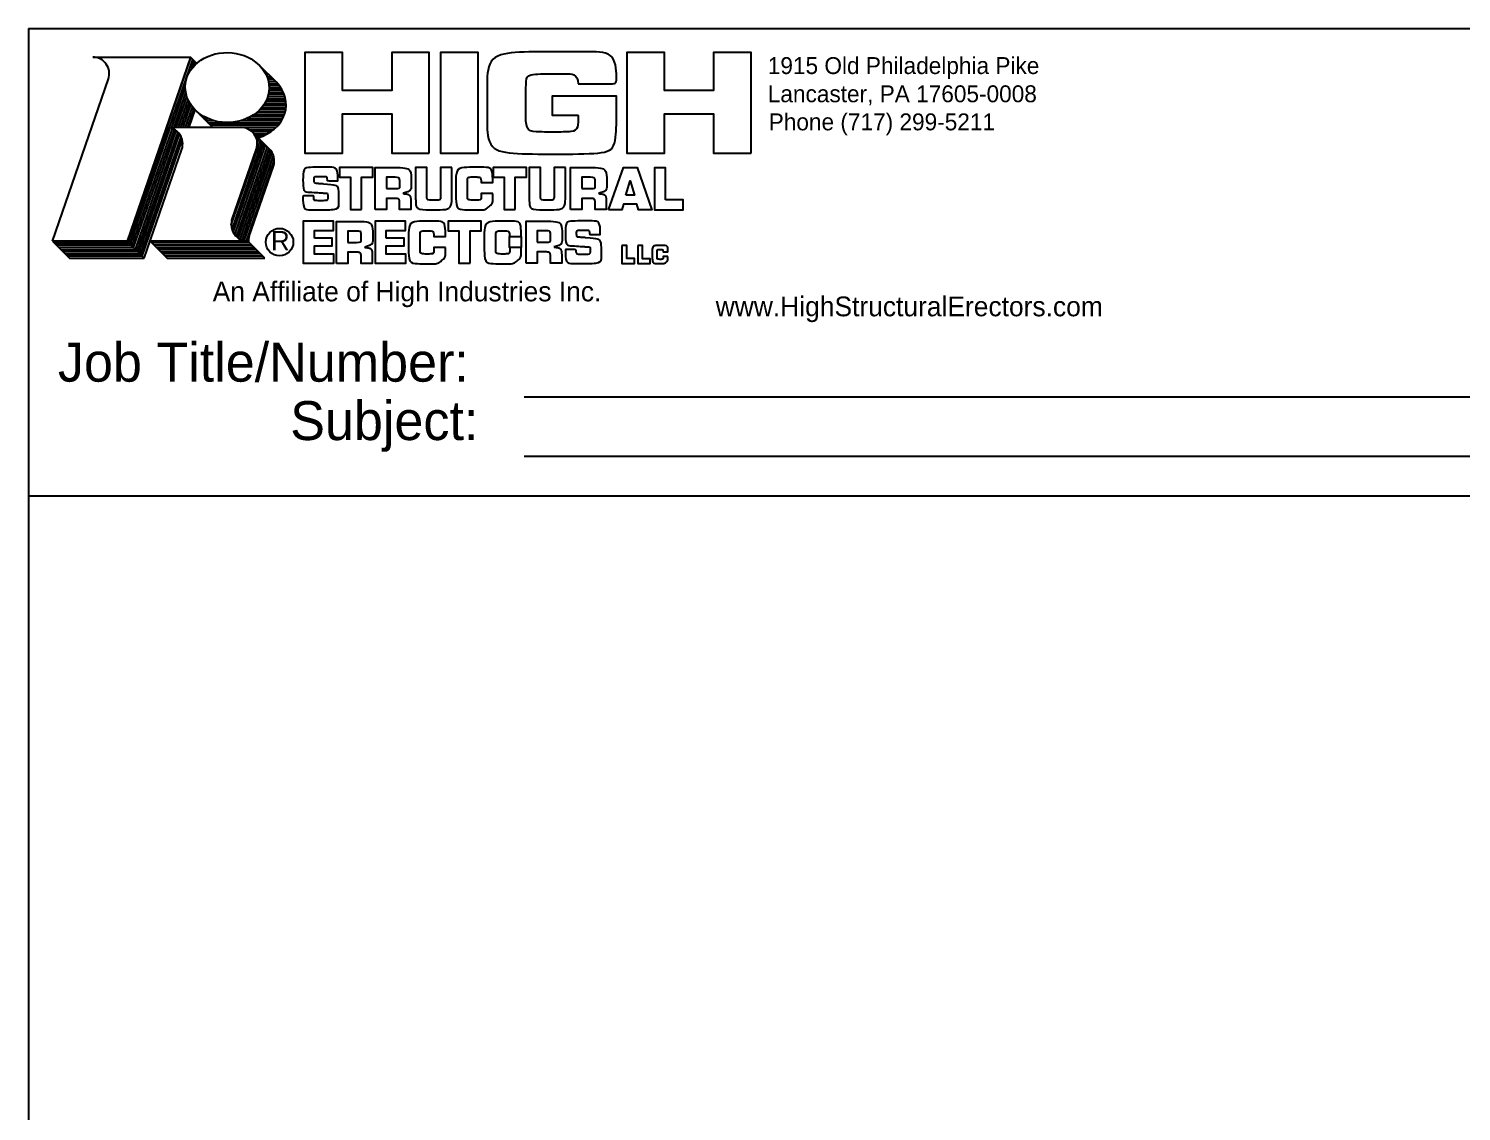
# Model space of a CAD drawing. Extents: x -0.424 to 0.18, y -0.613 to 0.318.
# Drawn here: x -0.4244 to -0.2328, y 0.0853 to 0.2301 of the extents above; entities that cross this region are included whole.
import ezdxf

# ---------------------------------------------------------------- set-up
doc = ezdxf.new("R2010")
doc.units = 0
for name, color, linetype in [('LAYER_1', 7, 'Continuous'), ('Level 1', 7, 'Continuous'), ('Level 60', 7, 'Continuous'), ('Sheet Border', 7, 'Continuous'), ('Sheet Border Text', 7, 'Continuous')]:
    doc.layers.add(name, color=color, linetype=linetype)

msp = doc.modelspace()

# ---------------------------------------------------------------- linework, layer by layer
at = {"layer": 'LAYER_1'}
for points in [[(-0.378049910990235, 0.20592847699735536), (-0.378049910990235, 0.21154355039778366), (-0.37515990289945206, 0.21154355039778366)], [(-0.3519067726316677, 0.20592847699735536), (-0.3519067726316677, 0.21154355039778366), (-0.34901617963740555, 0.21154355039778366)], [(-0.37539210958069896, 0.21024097034958017), (-0.3765525580834541, 0.21024097034958017), (-0.3765525580834541, 0.20872139111058916)], [(-0.34924897122213183, 0.21024097034958017), (-0.350409419724887, 0.21024097034958017), (-0.350409419724887, 0.20872139111058916)], [(-0.37539210958069896, 0.20741822615890648), (-0.3765525580834541, 0.20741822615890648), (-0.3765525580834541, 0.20592847699735536), (-0.378049910990235, 0.20592847699735536)], [(-0.3765525580834541, 0.20872139111058916), (-0.37539210958069896, 0.20872139111058916)], [(-0.3732809004724858, 0.2070590954226708), (-0.3732809004724858, 0.20592847699735536), (-0.3747782533792668, 0.20592847699735536), (-0.3747782533792668, 0.20671458727341532)], [(-0.37429161368456304, 0.208114261299168), (-0.37429161368456304, 0.20805460114428834)], [(-0.34924897122213183, 0.20741822615890648), (-0.350409419724887, 0.20741822615890648), (-0.350409419724887, 0.20592847699735536), (-0.3519067726316677, 0.20592847699735536)], [(-0.350409419724887, 0.20872139111058916), (-0.34924897122213183, 0.20872139111058916)], [(-0.3471374696621789, 0.2070590954226708), (-0.3471374696621789, 0.20592847699735536), (-0.3486348225689598, 0.20592847699735536), (-0.3486348225689598, 0.20671458727341532)], [(-0.34814818287425614, 0.208114261299168), (-0.34814818287425614, 0.20805460114428834)], [(-0.38320314488675267, 0.1987300923297997), (-0.38320314488675267, 0.20434516573022798), (-0.3803131367959697, 0.20434516573022798)], [(-0.3578752642125815, 0.1987621431187239), (-0.3578752642125815, 0.2043772165191522), (-0.35498467121831934, 0.2043772165191522)], [(-0.3805453434772166, 0.2030425856820245), (-0.3817057919799718, 0.2030425856820245), (-0.3817057919799718, 0.2015230064430335)], [(-0.3817057919799718, 0.2015230064430335), (-0.3805453434772166, 0.2015230064430335)], [(-0.3552174628030456, 0.2030746364709487), (-0.35637791130580077, 0.2030746364709487), (-0.35637791130580077, 0.20155505723195785)], [(-0.35637791130580077, 0.20155505723195785), (-0.3552174628030456, 0.20155505723195785)], [(-0.3805453434772166, 0.2002198414913508), (-0.3817057919799718, 0.2002198414913508), (-0.3817057919799718, 0.1987300923297997), (-0.38320314488675267, 0.1987300923297997)], [(-0.3784341343690034, 0.19986071075511513), (-0.3784341343690034, 0.1987300923297997), (-0.37993148727578446, 0.1987300923297997), (-0.37993148727578446, 0.19951620260585967)], [(-0.37944484758108066, 0.20091587663161234), (-0.37944484758108066, 0.20085621647673269)], [(-0.3552174628030456, 0.200251892280275), (-0.35637791130580077, 0.200251892280275), (-0.35637791130580077, 0.1987621431187239), (-0.3578752642125815, 0.1987621431187239)], [(-0.3531059612430927, 0.19989276154403934), (-0.3531059612430927, 0.1987621431187239), (-0.35460331414987367, 0.1987621431187239), (-0.35460331414987367, 0.19954825339478385)], [(-0.3541166744551699, 0.20094792742053652), (-0.3541166744551699, 0.20088826726565687)]]:
    msp.add_lwpolyline(points, dxfattribs=at)
for points in [[(-0.3468300942475848, 0.20589879385628057), (-0.3448466662976026, 0.21153984861081646), (-0.3430116252599882, 0.21153988693966347), (-0.34102877683571386, 0.20589885457819154), (-0.3428243464045641, 0.20589902781838518), (-0.3430303778236894, 0.20664757566524514), (-0.34483130062247125, 0.20664771142671015), (-0.3450507403730609, 0.20589887495456172)], [(-0.34450203560006426, 0.20783296549352617), (-0.34392783852523673, 0.2097840673218868), (-0.34336377226954784, 0.2078321421586987)]]:
    msp.add_lwpolyline(points, close=True, dxfattribs=at)
for points, degree in [([(-0.37081290024195407, 0.2134525355809572), (-0.37081290024195407, 0.2134525355809572), (-0.3758436550666502, 0.2134525355809572), (-0.3758436550666502, 0.2134525355809572), (-0.3758436550666502, 0.2134525355809572), (-0.3758436550666502, 0.2187350913534538), (-0.3758436550666502, 0.2187350913534538), (-0.3758436550666502, 0.2187350913534538), (-0.38240890416905726, 0.2187350913534538), (-0.38240890416905726, 0.2187350913534538), (-0.38240890416905726, 0.2187350913534538), (-0.38240890416905726, 0.2134525355809572), (-0.38240890416905726, 0.2134525355809572), (-0.38240890416905726, 0.2134525355809572), (-0.38743965899375354, 0.2134525355809572), (-0.38743965899375354, 0.2134525355809572), (-0.38743965899375354, 0.2134525355809572), (-0.38743965899375354, 0.2269287117419852), (-0.38743965899375354, 0.2269287117419852), (-0.38743965899375354, 0.2269287117419852), (-0.38240890416905726, 0.2269287117419852), (-0.38240890416905726, 0.2269287117419852), (-0.38240890416905726, 0.2269287117419852), (-0.38240890416905726, 0.2218616929015778), (-0.38240890416905726, 0.2218616929015778), (-0.38240890416905726, 0.2218616929015778), (-0.3758436550666502, 0.2218616929015778), (-0.3758436550666502, 0.2218616929015778), (-0.3758436550666502, 0.2218616929015778), (-0.3758436550666502, 0.2269287117419852), (-0.3758436550666502, 0.2269287117419852), (-0.3758436550666502, 0.2269287117419852), (-0.37081290024195407, 0.2269287117419852), (-0.37081290024195407, 0.2269287117419852), (-0.37081290024195407, 0.2269287117419852), (-0.37081290024195407, 0.2134525355809572), (-0.37081290024195407, 0.2134525355809572)], 3), ([(-0.3642979528387591, 0.2134525355809572), (-0.3642979528387591, 0.2134525355809572), (-0.3693287076634552, 0.2134525355809572), (-0.3693287076634552, 0.2134525355809572), (-0.3693287076634552, 0.2134525355809572), (-0.3693287076634552, 0.2269287117419852), (-0.3693287076634552, 0.2269287117419852), (-0.3693287076634552, 0.2269287117419852), (-0.3642979528387591, 0.2269287117419852), (-0.3642979528387591, 0.2269287117419852), (-0.3642979528387591, 0.2269287117419852), (-0.3642979528387591, 0.2134525355809572), (-0.3642979528387591, 0.2134525355809572)], 3), ([(-0.3508907952882778, 0.22274197263779077), (-0.3509913986867022, 0.22410772226174913), (-0.3526262039110978, 0.22408959025389358), (-0.35413583979094204, 0.22408959025389358), (-0.3577581470376976, 0.22408959025389358), (-0.357858750436122, 0.2232990932017396), (-0.3579090521353341, 0.22112471451777158), (-0.3579090521353341, 0.22112471451777158), (-0.3579090521353341, 0.21893278872942734), (-0.3579090521353341, 0.21893278872942734), (-0.3579090521353341, 0.21654316556510955), (-0.3567521130534543, 0.21629165706904868), (-0.35413583979094204, 0.21629165706904868), (-0.3515698682276422, 0.21629165706904868), (-0.3508907952882778, 0.21670459892537197), (-0.3508907952882778, 0.2185733655414519), (-0.3508907952882778, 0.2185733655414519), (-0.35436219743739705, 0.2185733655414519), (-0.35436219743739705, 0.2185733655414519), (-0.35436219743739705, 0.2185733655414519), (-0.35436219743739705, 0.2210709033976841), (-0.35436219743739705, 0.2210709033976841), (-0.35436219743739705, 0.2210709033976841), (-0.3457845879147633, 0.2210709033976841), (-0.3457845879147633, 0.2210709033976841), (-0.3457845879147633, 0.2210709033976841), (-0.3457845879147633, 0.21871725179733797), (-0.3457845879147633, 0.21871725179733797), (-0.3457845879147633, 0.21417138195690788), (-0.3473942422895529, 0.21334491334078223), (-0.35413583979094204, 0.21334491334078223), (-0.36007202520145754, 0.21334491334078223), (-0.36309071205766685, 0.21406375971673294), (-0.36309071205766685, 0.2184297717373056), (-0.36309071205766685, 0.2184297717373056), (-0.36309071205766685, 0.2219155040216653), (-0.36309071205766685, 0.2219155040216653), (-0.36309071205766685, 0.22637159117803654), (-0.35966961160776, 0.22703633398216), (-0.35413583979094204, 0.22703633398216), (-0.34925599006388225, 0.22703633398216), (-0.3457845879147633, 0.22701849442604405), (-0.3457845879147633, 0.22274197263779077), (-0.3457845879147633, 0.22274197263779077), (-0.3508907952882778, 0.22274197263779077), (-0.3508907952882778, 0.22274197263779077)], 3), ([(-0.3277490891332834, 0.2134525355809572), (-0.3277490891332834, 0.2134525355809572), (-0.33277984395797966, 0.2134525355809572), (-0.33277984395797966, 0.2134525355809572), (-0.33277984395797966, 0.2134525355809572), (-0.33277984395797966, 0.2187350913534538), (-0.33277984395797966, 0.2187350913534538), (-0.33277984395797966, 0.2187350913534538), (-0.33934538551212634, 0.2187350913534538), (-0.33934538551212634, 0.2187350913534538), (-0.33934538551212634, 0.2187350913534538), (-0.33934538551212634, 0.2134525355809572), (-0.33934538551212634, 0.2134525355809572), (-0.33934538551212634, 0.2134525355809572), (-0.3443755554333434, 0.2134525355809572), (-0.3443755554333434, 0.2134525355809572), (-0.3443755554333434, 0.2134525355809572), (-0.3443755554333434, 0.2269287117419852), (-0.3443755554333434, 0.2269287117419852), (-0.3443755554333434, 0.2269287117419852), (-0.33934538551212634, 0.2269287117419852), (-0.33934538551212634, 0.2269287117419852), (-0.33934538551212634, 0.2269287117419852), (-0.33934538551212634, 0.2218616929015778), (-0.33934538551212634, 0.2218616929015778), (-0.33934538551212634, 0.2218616929015778), (-0.33277984395797966, 0.2218616929015778), (-0.33277984395797966, 0.2218616929015778), (-0.33277984395797966, 0.2218616929015778), (-0.33277984395797966, 0.2269287117419852), (-0.33277984395797966, 0.2269287117419852), (-0.33277984395797966, 0.2269287117419852), (-0.3277490891332834, 0.2269287117419852), (-0.3277490891332834, 0.2269287117419852), (-0.3277490891332834, 0.2269287117419852), (-0.3277490891332834, 0.2134525355809572), (-0.3277490891332834, 0.2134525355809572)], 3), ([(-0.3849748757323571, 0.20934241883253943), (-0.38331287249617835, 0.20922251361930122), (-0.3829011004468136, 0.20901253327026428), (-0.3829011004468136, 0.2077251607125202), (-0.3829011004468136, 0.20679691889101193), (-0.38286366662414395, 0.205883299656484), (-0.3853342989203324, 0.205883299656484), (-0.38676438792700396, 0.205883299656484), (-0.387715148532462, 0.20591371463740296), (-0.387715148532462, 0.2077549907899601), (-0.387715148532462, 0.2077549907899601), (-0.3862777482323003, 0.2077549907899601), (-0.3862777482323003, 0.2077549907899601), (-0.3862777482323003, 0.20717125711770715), (-0.386068060335003, 0.20711159696282766), (-0.3853342989203324, 0.20711159696282766), (-0.38463066003484137, 0.20711159696282766), (-0.38439845335359446, 0.20715604962724776), (-0.38439845335359446, 0.207627481831492), (-0.38439845335359446, 0.20811412152619577), (-0.384480924744163, 0.2081071026844452), (-0.38518456362965425, 0.20815155534886529), (-0.38518456362965425, 0.20815155534886529), (-0.3855138642884502, 0.20817436658455463), (-0.3855138642884502, 0.20817436658455463), (-0.3868989157272227, 0.20827204546558284), (-0.3877075447872322, 0.20826385681687387), (-0.3877075447872322, 0.2098740960951425), (-0.3877075447872322, 0.21148375046993195), (-0.3868018217496735, 0.2115884481927109), (-0.3853342989203324, 0.2115884481927109), (-0.38410658651746793, 0.2115884481927109), (-0.38305843948272145, 0.21156622186050075), (-0.38305843948272145, 0.2100162276405908), (-0.38305843948272145, 0.2100162276405908), (-0.38305843948272145, 0.20978402095934406), (-0.38305843948272145, 0.20978402095934406), (-0.38305843948272145, 0.20978402095934406), (-0.3844958397828831, 0.20978402095934406), (-0.3844958397828831, 0.20978402095934406), (-0.3844958397828831, 0.2103607357898463), (-0.3847353577576202, 0.2103607357898463), (-0.3853342989203324, 0.2103607357898463), (-0.38614292798034205, 0.2103607357898463), (-0.3862101918804513, 0.2101957930087088), (-0.3862101918804513, 0.20988169984037228), (-0.3862101918804513, 0.20943249396833802), (-0.385993192689664, 0.20941728647787847), (-0.385596335679019, 0.2093868714969595), (-0.385596335679019, 0.2093868714969595), (-0.3849748757323571, 0.20934241883253943), (-0.3849748757323571, 0.20934241883253943)], 3), ([(-0.3798765645558119, 0.20592833722438317), (-0.3798765645558119, 0.20592833722438317), (-0.3813739174625928, 0.20592833722438317), (-0.3813739174625928, 0.20592833722438317), (-0.3813739174625928, 0.20592833722438317), (-0.3813739174625928, 0.21024083057660795), (-0.3813739174625928, 0.21024083057660795), (-0.3813739174625928, 0.21024083057660795), (-0.38281131776275445, 0.21024083057660795), (-0.38281131776275445, 0.21024083057660795), (-0.38281131776275445, 0.21024083057660795), (-0.38281131776275445, 0.21154341062481158), (-0.38281131776275445, 0.21154341062481158), (-0.38281131776275445, 0.21154341062481158), (-0.3783642966103111, 0.21154341062481158), (-0.3783642966103111, 0.21154341062481158), (-0.3783642966103111, 0.21154341062481158), (-0.3783642966103111, 0.21024083057660795), (-0.3783642966103111, 0.21024083057660795), (-0.3783642966103111, 0.21024083057660795), (-0.3798765645558119, 0.21024083057660795), (-0.3798765645558119, 0.21024083057660795), (-0.3798765645558119, 0.21024083057660795), (-0.3798765645558119, 0.20592833722438317), (-0.3798765645558119, 0.20592833722438317)], 3), ([(-0.37515990289945206, 0.21154355039778366), (-0.3738646341447386, 0.21152132406557367), (-0.37322825915935687, 0.21124407981642748), (-0.37322825915935687, 0.20984440579067498), (-0.37322825915935687, 0.20890856022393678), (-0.37322825915935687, 0.2083616754708743), (-0.37429161368456304, 0.208114261299168)], 3), ([(-0.3678009397757554, 0.21154355039778366), (-0.3678009397757554, 0.21154355039778366), (-0.3678009397757554, 0.20780016813083146), (-0.3678009397757554, 0.20780016813083146), (-0.3678009397757554, 0.20630281522405058), (-0.36850428620950676, 0.20588343942945608), (-0.37015137440696577, 0.20588343942945608), (-0.3723974037671372, 0.20588343942945608), (-0.3726369217418743, 0.2064525505147287), (-0.3726369217418743, 0.20780016813083146), (-0.3726369217418743, 0.20780016813083146), (-0.3726369217418743, 0.21154355039778366), (-0.3726369217418743, 0.21154355039778366), (-0.3726369217418743, 0.21154355039778366), (-0.37113956883509325, 0.21154355039778366), (-0.37113956883509325, 0.21154355039778366), (-0.37113956883509325, 0.21154355039778366), (-0.37113956883509325, 0.20782999820827122), (-0.37113956883509325, 0.20782999820827122), (-0.37113956883509325, 0.20719362322288934), (-0.3707804380988576, 0.20718660438113876), (-0.37015137440696577, 0.20718660438113876), (-0.369514999421584, 0.20718660438113876), (-0.3692980002307967, 0.20723866079078865), (-0.3692980002307967, 0.20789784701185968), (-0.3692980002307967, 0.20789784701185968), (-0.3692980002307967, 0.21154355039778366), (-0.3692980002307967, 0.21154355039778366), (-0.3692980002307967, 0.21154355039778366), (-0.3678009397757554, 0.21154355039778366), (-0.3678009397757554, 0.21154355039778366)], 3), ([(-0.3623203941755455, 0.20805460114428834), (-0.3623203941755455, 0.20805460114428834), (-0.3623203941755455, 0.2078896583631507), (-0.3623203941755455, 0.2078896583631507), (-0.3623203941755455, 0.20727609461345817), (-0.3623274130172961, 0.2067221910186451), (-0.36283686394768905, 0.20629521147882082), (-0.3633463148780823, 0.2058764205877055), (-0.36396748237300447, 0.20588343942945608), (-0.3646190648488459, 0.20588343942945608), (-0.36614566292958745, 0.20588343942945608), (-0.36726165876792255, 0.20595830707479512), (-0.36726165876792255, 0.20801014847986826), (-0.36726165876792255, 0.20801014847986826), (-0.36726165876792255, 0.20946187891527063), (-0.36726165876792255, 0.20946187891527063), (-0.36726165876792255, 0.21131894746176652), (-0.36626615304630483, 0.21158858796568294), (-0.3646190648488459, 0.21158858796568294), (-0.36307608947068665, 0.21158858796568294), (-0.3623578279982152, 0.21143124892977508), (-0.3623274130172961, 0.2097467269096466), (-0.3623274130172961, 0.2097467269096466), (-0.3623274130172961, 0.20952972771885925), (-0.3623274130172961, 0.20952972771885925), (-0.3623274130172961, 0.20952972771885925), (-0.36387038839545544, 0.20952972771885925), (-0.36387038839545544, 0.20952972771885925), (-0.36387038839545544, 0.20952972771885925), (-0.36387038839545544, 0.2097467269096466), (-0.36387038839545544, 0.2097467269096466), (-0.3639224448051053, 0.21024857409480993), (-0.3642739717961112, 0.21028600791747945), (-0.3647834227265043, 0.21028600791747945), (-0.3656367969026734, 0.21028600791747945), (-0.3657192682932422, 0.21002397115879282), (-0.3657192682932422, 0.2092226533922733), (-0.3657192682932422, 0.2092226533922733), (-0.3657192682932422, 0.20834705288389394), (-0.3657192682932422, 0.20834705288389394), (-0.3657192682932422, 0.20750830129470507), (-0.36568183447057284, 0.20718660438113876), (-0.3647834227265043, 0.20718660438113876), (-0.3641616703281028, 0.20718660438113876), (-0.3638621997467465, 0.20723105704555886), (-0.3638621997467465, 0.2078896583631507), (-0.3638621997467465, 0.2078896583631507), (-0.3638621997467465, 0.20805460114428834), (-0.3638621997467465, 0.20805460114428834), (-0.3638621997467465, 0.20805460114428834), (-0.3623203941755455, 0.20805460114428834), (-0.3623203941755455, 0.20805460114428834)], 3), ([(-0.35931808461675413, 0.20592847699735536), (-0.35931808461675413, 0.20592847699735536), (-0.360815437523535, 0.20592847699735536), (-0.360815437523535, 0.20592847699735536), (-0.360815437523535, 0.20592847699735536), (-0.360815437523535, 0.21024097034958017), (-0.360815437523535, 0.21024097034958017), (-0.360815437523535, 0.21024097034958017), (-0.36225254537195717, 0.21024097034958017), (-0.36225254537195717, 0.21024097034958017), (-0.36225254537195717, 0.21024097034958017), (-0.36225254537195717, 0.21154355039778366), (-0.36225254537195717, 0.21154355039778366), (-0.36225254537195717, 0.21154355039778366), (-0.35780610912299277, 0.21154355039778366), (-0.35780610912299277, 0.21154355039778366), (-0.35780610912299277, 0.21154355039778366), (-0.35780610912299277, 0.21024097034958017), (-0.35780610912299277, 0.21024097034958017), (-0.35780610912299277, 0.21024097034958017), (-0.35931808461675413, 0.21024097034958017), (-0.35931808461675413, 0.21024097034958017), (-0.35931808461675413, 0.21024097034958017), (-0.35931808461675413, 0.20592847699735536), (-0.35931808461675413, 0.20592847699735536)], 3), ([(-0.3526098266136798, 0.21154355039778366), (-0.3526098266136798, 0.21154355039778366), (-0.3526098266136798, 0.20780016813083146), (-0.3526098266136798, 0.20780016813083146), (-0.3526098266136798, 0.20630281522405058), (-0.3533140504026503, 0.20588343942945608), (-0.35496113860010925, 0.20588343942945608), (-0.35720716796028057, 0.20588343942945608), (-0.35744697838675726, 0.2064525505147287), (-0.35744697838675726, 0.20780016813083146), (-0.35744697838675726, 0.20780016813083146), (-0.35744697838675726, 0.21154355039778366), (-0.35744697838675726, 0.21154355039778366), (-0.35744697838675726, 0.21154355039778366), (-0.35594904057649684, 0.21154355039778366), (-0.35594904057649684, 0.21154355039778366), (-0.35594904057649684, 0.21154355039778366), (-0.35594904057649684, 0.20782999820827122), (-0.35594904057649684, 0.20782999820827122), (-0.35594904057649684, 0.20719362322288934), (-0.3555899098402612, 0.20718660438113876), (-0.35496113860010925, 0.20718660438113876), (-0.35432476361472726, 0.20718660438113876), (-0.35410717952046067, 0.20723866079078865), (-0.35410717952046067, 0.20789784701185968), (-0.35410717952046067, 0.20789784701185968), (-0.35410717952046067, 0.21154355039778366), (-0.35410717952046067, 0.21154355039778366), (-0.35410717952046067, 0.21154355039778366), (-0.3526098266136798, 0.21154355039778366), (-0.3526098266136798, 0.21154355039778366)], 3), ([(-0.34901617963740555, 0.21154355039778366), (-0.347721203334432, 0.21152132406557367), (-0.34708482834904997, 0.21124407981642748), (-0.34708482834904997, 0.20984440579067498), (-0.34708482834904997, 0.20890856022393678), (-0.34708482834904997, 0.2083616754708743), (-0.34814818287425614, 0.208114261299168)], 3), ([(-0.3392005977509353, 0.20720572644208532), (-0.3392005977509353, 0.20720572644208532), (-0.33685688950973547, 0.20720572644208532), (-0.33685688950973547, 0.20720572644208532), (-0.33685688950973547, 0.20720572644208532), (-0.33685688950973547, 0.20590314639388183), (-0.33685688950973547, 0.20590314639388183), (-0.33685688950973547, 0.20590314639388183), (-0.34069795065771635, 0.20590314639388183), (-0.34069795065771635, 0.20590314639388183), (-0.34069795065771635, 0.20590314639388183), (-0.34069795065771635, 0.21151821979431026), (-0.34069795065771635, 0.21151821979431026), (-0.34069795065771635, 0.21151821979431026), (-0.3392005977509353, 0.21151821979431026), (-0.3392005977509353, 0.21151821979431026), (-0.3392005977509353, 0.21151821979431026), (-0.3392005977509353, 0.20720572644208532), (-0.3392005977509353, 0.20720572644208532)], 3), ([(-0.37539210958069896, 0.20872139111058916), (-0.3747481308500873, 0.20872139111058916), (-0.3747706496340369, 0.20896061663358664), (-0.3747706496340369, 0.20959699161896853), (-0.3747706496340369, 0.21009883880413185), (-0.3748978661407654, 0.21024097034958017), (-0.37539210958069896, 0.21024097034958017)], 3), ([(-0.34924897122213183, 0.20872139111058916), (-0.3486044075880408, 0.20872139111058916), (-0.34862721882373, 0.20896061663358664), (-0.34862721882373, 0.20959699161896853), (-0.34862721882373, 0.21009883880413185), (-0.3487541428787189, 0.21024097034958017), (-0.34924897122213183, 0.21024097034958017)], 3), ([(-0.3747782533792668, 0.20671458727341532), (-0.3747630458888071, 0.20713396306800985), (-0.37494290370866457, 0.20741822615890648), (-0.37539210958069896, 0.20741822615890648)], 2), ([(-0.37429161368456304, 0.20805460114428834), (-0.373677465031391, 0.20803237481207837), (-0.3732809004724858, 0.20769547040805267), (-0.3732809004724858, 0.2070590954226708)], 2), ([(-0.3486348225689598, 0.20671458727341532), (-0.34861961507850053, 0.20713396306800985), (-0.3487997653500974, 0.20741822615890648), (-0.34924897122213183, 0.20741822615890648)], 2), ([(-0.34814818287425614, 0.20805460114428834), (-0.34753403422108425, 0.20803237481207837), (-0.3471374696621789, 0.20769547040805267), (-0.3471374696621789, 0.2070590954226708)], 2), ([(-0.3861862927759173, 0.20210248356686214), (-0.3861862927759173, 0.20210248356686214), (-0.3837905281250676, 0.20210248356686214), (-0.3837905281250676, 0.20210248356686214), (-0.3837905281250676, 0.20210248356686214), (-0.3837905281250676, 0.2010619402773453), (-0.3837905281250676, 0.2010619402773453), (-0.3837905281250676, 0.2010619402773453), (-0.3861862927759173, 0.2010619402773453), (-0.3861862927759173, 0.2010619402773453), (-0.3861862927759173, 0.2010619402773453), (-0.3861862927759173, 0.1999687556746994), (-0.3861862927759173, 0.1999687556746994), (-0.3861862927759173, 0.1999687556746994), (-0.38358113267951016, 0.1999687556746994), (-0.38358113267951016, 0.1999687556746994), (-0.38358113267951016, 0.1999687556746994), (-0.38358113267951016, 0.19874104327183495), (-0.38358113267951016, 0.19874104327183495), (-0.38358113267951016, 0.19874104327183495), (-0.38768364568269803, 0.19874104327183495), (-0.38768364568269803, 0.19874104327183495), (-0.38768364568269803, 0.19874104327183495), (-0.38768364568269803, 0.20435611667226325), (-0.38768364568269803, 0.20435611667226325), (-0.38768364568269803, 0.20435611667226325), (-0.3836337739926391, 0.20435611667226325), (-0.3836337739926391, 0.20435611667226325), (-0.3836337739926391, 0.20435611667226325), (-0.3836337739926391, 0.2031284042693988), (-0.3836337739926391, 0.2031284042693988), (-0.3836337739926391, 0.2031284042693988), (-0.3861862927759173, 0.2031284042693988), (-0.3861862927759173, 0.2031284042693988), (-0.3861862927759173, 0.2031284042693988), (-0.3861862927759173, 0.20210248356686214), (-0.3861862927759173, 0.20210248356686214)], 3), ([(-0.3803131367959697, 0.20434516573022798), (-0.37901786804125637, 0.20432293939801802), (-0.3783814930558745, 0.20404569514887183), (-0.3783814930558745, 0.2026460211231193), (-0.3783814930558745, 0.20171017555638113), (-0.3783814930558745, 0.20116329080331863), (-0.37944484758108066, 0.20091587663161234)], 3), ([(-0.3765599472230316, 0.20210248356686214), (-0.3765599472230316, 0.20210248356686214), (-0.37416418257218204, 0.20210248356686214), (-0.37416418257218204, 0.20210248356686214), (-0.37416418257218204, 0.20210248356686214), (-0.37416418257218204, 0.2010619402773453), (-0.37416418257218204, 0.2010619402773453), (-0.37416418257218204, 0.2010619402773453), (-0.3765599472230316, 0.2010619402773453), (-0.3765599472230316, 0.2010619402773453), (-0.3765599472230316, 0.2010619402773453), (-0.3765599472230316, 0.1999687556746994), (-0.3765599472230316, 0.1999687556746994), (-0.3765599472230316, 0.1999687556746994), (-0.37395478712662444, 0.1999687556746994), (-0.37395478712662444, 0.1999687556746994), (-0.37395478712662444, 0.1999687556746994), (-0.37395478712662444, 0.19874104327183495), (-0.37395478712662444, 0.19874104327183495), (-0.37395478712662444, 0.19874104327183495), (-0.3780573001298123, 0.19874104327183495), (-0.3780573001298123, 0.19874104327183495), (-0.3780573001298123, 0.19874104327183495), (-0.3780573001298123, 0.20435611667226325), (-0.3780573001298123, 0.20435611667226325), (-0.3780573001298123, 0.20435611667226325), (-0.37400742843975354, 0.20435611667226325), (-0.37400742843975354, 0.20435611667226325), (-0.37400742843975354, 0.20435611667226325), (-0.37400742843975354, 0.2031284042693988), (-0.37400742843975354, 0.2031284042693988), (-0.37400742843975354, 0.2031284042693988), (-0.3765599472230316, 0.2031284042693988), (-0.3765599472230316, 0.2031284042693988), (-0.3765599472230316, 0.2031284042693988), (-0.3765599472230316, 0.20210248356686214), (-0.3765599472230316, 0.20210248356686214)], 3), ([(-0.3686470257830901, 0.20084653404837657), (-0.3686470257830901, 0.20084653404837657), (-0.3686470257830901, 0.20068159126723892), (-0.3686470257830901, 0.20068159126723892), (-0.3686470257830901, 0.20006802751754638), (-0.36865404462484064, 0.19951412392273318), (-0.3691634955552336, 0.19908714438290903), (-0.3696729464856269, 0.19866835349179374), (-0.37029411398054907, 0.1986753723335443), (-0.3709456964563905, 0.1986753723335443), (-0.37247229453713204, 0.1986753723335443), (-0.3735882903754671, 0.19875023997888333), (-0.3735882903754671, 0.20080208138395647), (-0.3735882903754671, 0.20080208138395647), (-0.3735882903754671, 0.20225381181935884), (-0.3735882903754671, 0.20225381181935884), (-0.3735882903754671, 0.20411088036585473), (-0.37259278465384943, 0.20438052086977115), (-0.3709456964563905, 0.20438052086977115), (-0.36940272107823124, 0.20438052086977115), (-0.36868445960575974, 0.20422318183386332), (-0.36865404462484064, 0.2025386598137348), (-0.36865404462484064, 0.2025386598137348), (-0.36865404462484064, 0.20232166062294732), (-0.36865404462484064, 0.20232166062294732), (-0.36865404462484064, 0.20232166062294732), (-0.37019702000300003, 0.20232166062294732), (-0.37019702000300003, 0.20232166062294732), (-0.37019702000300003, 0.20232166062294732), (-0.37019702000300003, 0.2025386598137348), (-0.37019702000300003, 0.2025386598137348), (-0.3702490764126499, 0.20304050699889817), (-0.3706006034036558, 0.20307794082156752), (-0.3711100543340489, 0.20307794082156752), (-0.37196342851021796, 0.20307794082156752), (-0.3720458999007868, 0.20281590406288103), (-0.3720458999007868, 0.20201458629636151), (-0.3720458999007868, 0.20201458629636151), (-0.3720458999007868, 0.20113898578798217), (-0.3720458999007868, 0.20113898578798217), (-0.3720458999007868, 0.20030023419879314), (-0.37200846607811744, 0.199978537285227), (-0.3711100543340489, 0.199978537285227), (-0.37048830193564736, 0.199978537285227), (-0.37018883135429104, 0.2000229899496471), (-0.37018883135429104, 0.20068159126723892), (-0.37018883135429104, 0.20068159126723892), (-0.37018883135429104, 0.20084653404837657), (-0.37018883135429104, 0.20084653404837657), (-0.37018883135429104, 0.20084653404837657), (-0.3686470257830901, 0.20084653404837657), (-0.3686470257830901, 0.20084653404837657)], 3), ([(-0.36536604445416004, 0.1987495845150117), (-0.36536604445416004, 0.1987495845150117), (-0.3668633973609409, 0.1987495845150117), (-0.3668633973609409, 0.1987495845150117), (-0.3668633973609409, 0.1987495845150117), (-0.3668633973609409, 0.20306207786723662), (-0.3668633973609409, 0.20306207786723662), (-0.3668633973609409, 0.20306207786723662), (-0.3683007976611027, 0.20306207786723662), (-0.3683007976611027, 0.20306207786723662), (-0.3683007976611027, 0.20306207786723662), (-0.3683007976611027, 0.20436465791544012), (-0.3683007976611027, 0.20436465791544012), (-0.3683007976611027, 0.20436465791544012), (-0.36385377650865935, 0.20436465791544012), (-0.36385377650865935, 0.20436465791544012), (-0.36385377650865935, 0.20436465791544012), (-0.36385377650865935, 0.20306207786723662), (-0.36385377650865935, 0.20306207786723662), (-0.36385377650865935, 0.20306207786723662), (-0.36536604445416004, 0.20306207786723662), (-0.36536604445416004, 0.20306207786723662), (-0.36536604445416004, 0.20306207786723662), (-0.36536604445416004, 0.1987495845150117), (-0.36536604445416004, 0.1987495845150117)], 3), ([(-0.35851245701778506, 0.20084653404837657), (-0.35851245701778506, 0.20084653404837657), (-0.35851245701778506, 0.20068159126723892), (-0.35851245701778506, 0.20068159126723892), (-0.35851245701778506, 0.20006802751754638), (-0.3585194758595358, 0.19951412392273318), (-0.35902892678992876, 0.19908714438290903), (-0.3595383777203219, 0.19866835349179374), (-0.360159545215244, 0.1986753723335443), (-0.3608111276910854, 0.1986753723335443), (-0.362337725771827, 0.1986753723335443), (-0.36345372161016226, 0.19875023997888333), (-0.36345372161016226, 0.20080208138395647), (-0.36345372161016226, 0.20080208138395647), (-0.36345372161016226, 0.20225381181935884), (-0.36345372161016226, 0.20225381181935884), (-0.36345372161016226, 0.20411088036585473), (-0.36245821588854443, 0.20438052086977115), (-0.3608111276910854, 0.20438052086977115), (-0.35926815231292625, 0.20438052086977115), (-0.35854989084045474, 0.20422318183386332), (-0.3585194758595358, 0.2025386598137348), (-0.3585194758595358, 0.2025386598137348), (-0.3585194758595358, 0.20232166062294732), (-0.3585194758595358, 0.20232166062294732), (-0.3585194758595358, 0.20232166062294732), (-0.36006245123769504, 0.20232166062294732), (-0.36006245123769504, 0.20232166062294732), (-0.36006245123769504, 0.20232166062294732), (-0.36006245123769504, 0.2025386598137348), (-0.36006245123769504, 0.2025386598137348), (-0.3601145076473449, 0.20304050699889817), (-0.36046603463835075, 0.20307794082156752), (-0.36097548556874404, 0.20307794082156752), (-0.36182885974491313, 0.20307794082156752), (-0.3619113311354819, 0.20281590406288103), (-0.3619113311354819, 0.20201458629636151), (-0.3619113311354819, 0.20201458629636151), (-0.3619113311354819, 0.20113898578798217), (-0.3619113311354819, 0.20113898578798217), (-0.3619113311354819, 0.20030023419879314), (-0.36187389731281255, 0.199978537285227), (-0.36097548556874404, 0.199978537285227), (-0.36035373317034236, 0.199978537285227), (-0.36005426258898604, 0.2000229899496471), (-0.36005426258898604, 0.20068159126723892), (-0.36005426258898604, 0.20068159126723892), (-0.36005426258898604, 0.20084653404837657), (-0.36005426258898604, 0.20084653404837657), (-0.36005426258898604, 0.20084653404837657), (-0.35851245701778506, 0.20084653404837657), (-0.35851245701778506, 0.20084653404837657)], 3), ([(-0.35498467121831934, 0.2043772165191522), (-0.3536896949153458, 0.2043549901869422), (-0.35305331992996375, 0.204077745937796), (-0.35305331992996375, 0.2026780719120435), (-0.35305331992996375, 0.20174222634530545), (-0.35305331992996375, 0.20119534159224284), (-0.3541166744551699, 0.20094792742053652)], 3), ([(-0.34986910843148866, 0.20215512487999124), (-0.3482073976470495, 0.2020352196667529), (-0.3477956255976848, 0.2018252393177161), (-0.3477956255976848, 0.200537866759972), (-0.3477956255976848, 0.19960962493846374), (-0.3477581917750154, 0.19869600570393567), (-0.35022882407120387, 0.19869600570393567), (-0.3516589130778753, 0.19869600570393567), (-0.3526099661350727, 0.1987264206848546), (-0.3526099661350727, 0.20056769683741177), (-0.3526099661350727, 0.20056769683741177), (-0.35117227338317153, 0.20056769683741177), (-0.35117227338317153, 0.20056769683741177), (-0.35117227338317153, 0.19998396316515896), (-0.35096287793761377, 0.1999243030102793), (-0.35022882407120387, 0.1999243030102793), (-0.3495251851857126, 0.1999243030102793), (-0.34929297850446567, 0.1999687556746994), (-0.34929297850446567, 0.20044018787894363), (-0.34929297850446567, 0.20092682757364744), (-0.3493754498950346, 0.200919808731897), (-0.3500790887805256, 0.20096426139631696), (-0.3500790887805256, 0.20096426139631696), (-0.3504083894393217, 0.20098707263200627), (-0.3504083894393217, 0.20098707263200627), (-0.351793440878094, 0.20108475151303465), (-0.3526017774863639, 0.20107656286432551), (-0.3526017774863639, 0.2026868021425943), (-0.3526017774863639, 0.20429645651738373), (-0.35169634690054496, 0.20440115424016253), (-0.35022882407120387, 0.20440115424016253), (-0.34900111166833925, 0.20440115424016253), (-0.34795296463359265, 0.20437892790795256), (-0.34795296463359265, 0.2028289336880426), (-0.34795296463359265, 0.2028289336880426), (-0.34795296463359265, 0.2025967270067957), (-0.34795296463359265, 0.2025967270067957), (-0.34795296463359265, 0.2025967270067957), (-0.34939065738549385, 0.2025967270067957), (-0.34939065738549385, 0.2025967270067957), (-0.34939065738549385, 0.2031734418372981), (-0.3496298829084915, 0.2031734418372981), (-0.35022882407120387, 0.2031734418372981), (-0.35103774558295314, 0.2031734418372981), (-0.3511044245795832, 0.20300849905616045), (-0.3511044245795832, 0.2026944058878241), (-0.3511044245795832, 0.20224520001578983), (-0.3508880102922749, 0.20222999252533028), (-0.35049086082989034, 0.2021995775444113), (-0.35049086082989034, 0.2021995775444113), (-0.34986910843148866, 0.20215512487999124), (-0.34986910843148866, 0.20215512487999124)], 3), ([(-0.3805453434772166, 0.2015230064430335), (-0.37990136474660496, 0.2015230064430335), (-0.3799238835305547, 0.201762231966031), (-0.3799238835305547, 0.20239860695141285), (-0.3799238835305547, 0.2029004541365762), (-0.38005110003728304, 0.2030425856820245), (-0.3805453434772166, 0.2030425856820245)], 3), ([(-0.3552174628030456, 0.20155505723195785), (-0.3545728991689546, 0.20155505723195785), (-0.35459571040464377, 0.20179428275495517), (-0.35459571040464377, 0.20243065774033706), (-0.35459571040464377, 0.20293250492550038), (-0.3547226344596327, 0.2030746364709487), (-0.3552174628030456, 0.2030746364709487)], 3), ([(-0.37993148727578446, 0.19951620260585967), (-0.3799162797853248, 0.1999355784004542), (-0.3800961376051822, 0.2002198414913508), (-0.3805453434772166, 0.2002198414913508)], 2), ([(-0.37944484758108066, 0.20085621647673269), (-0.3788306989279086, 0.20083399014452272), (-0.3784341343690034, 0.20049708574049702), (-0.3784341343690034, 0.19986071075511513)], 2), ([(-0.35460331414987367, 0.19954825339478385), (-0.3545881066594143, 0.19996762918937838), (-0.3547682569310113, 0.200251892280275), (-0.3552174628030456, 0.200251892280275)], 2), ([(-0.3541166744551699, 0.20088826726565687), (-0.35350252580199804, 0.2008660409334469), (-0.3531059612430927, 0.2005291365294212), (-0.3531059612430927, 0.19989276154403934)], 2), ([(-0.33889291472649474, 0.1996323081077962), (-0.33889291472649474, 0.1996323081077962), (-0.33889291472649474, 0.1995623695645666), (-0.33889291472649474, 0.1995623695645666), (-0.33889291472649474, 0.19930220810411312), (-0.33889589083471783, 0.19906734356355127), (-0.33911190668986985, 0.19888629698001353), (-0.3393279225450225, 0.19870872252273553), (-0.339591308122717, 0.198711698630958), (-0.3398675901693756, 0.198711698630958), (-0.34051489370777765, 0.198711698630958), (-0.34098809491516097, 0.19874344378533185), (-0.34098809491516097, 0.19961345942238667), (-0.34098809491516097, 0.19961345942238667), (-0.34098809491516097, 0.20022901780641483), (-0.34098809491516097, 0.20022901780641483), (-0.34098809491516097, 0.20101644644029432), (-0.3405659835655976, 0.20113077859784348), (-0.3398675901693756, 0.20113077859784348), (-0.3392133423784546, 0.20113077859784348), (-0.338908787303682, 0.20106406417185493), (-0.33889589083471783, 0.2003497981984461), (-0.33889589083471783, 0.2003497981984461), (-0.33889589083471783, 0.2002577868525659), (-0.33889589083471783, 0.2002577868525659), (-0.33889589083471783, 0.2002577868525659), (-0.33955013862563843, 0.2002577868525659), (-0.33955013862563843, 0.2002577868525659), (-0.33955013862563843, 0.2002577868525659), (-0.33955013862563843, 0.2003497981984461), (-0.33955013862563843, 0.2003497981984461), (-0.33957221142828903, 0.2005625899363575), (-0.33972126484843423, 0.20057846251354428), (-0.33993728070358686, 0.20057846251354428), (-0.34029912586164346, 0.20057846251354428), (-0.3403340951332582, 0.2004673544732363), (-0.3403340951332582, 0.20012758211782997), (-0.3403340951332582, 0.20012758211782997), (-0.3403340951332582, 0.1997563126170685), (-0.3403340951332582, 0.1997563126170685), (-0.3403340951332582, 0.1994006676844754), (-0.3403182225560717, 0.19926426272427578), (-0.33993728070358686, 0.19926426272427578), (-0.3396736471168739, 0.19926426272427578), (-0.33954666649937887, 0.19928311140968516), (-0.33954666649937887, 0.1995623695645666), (-0.33954666649937887, 0.1995623695645666), (-0.33954666649937887, 0.1996323081077962), (-0.33954666649937887, 0.1996323081077962), (-0.33954666649937887, 0.1996323081077962), (-0.33889291472649474, 0.1996323081077962), (-0.33889291472649474, 0.1996323081077962)], 3)]:
    msp.add_open_spline(points, degree=degree, dxfattribs=at)
at = {"layer": 'Level 1'}
for p, q in [((-0.41581681347671645, 0.22631395274464888), (-0.40276664237794846, 0.22631395274464888)), ((-0.40276664237794846, 0.22631395274464888), (-0.4112414391184359, 0.20170226778921804)), ((-0.4019246328354981, 0.2254719432021985), (-0.40276664237794846, 0.22631395274464888)), ((-0.40276664237794846, 0.22631395274464888), (-0.40276664237794846, 0.22631395274464888)), ((-0.3912715515478362, 0.22294786819327506), (-0.3935357953058411, 0.22521015833285196)), ((-0.3932212627389395, 0.22486046063424728), (-0.3931860976072361, 0.22486046063424728)), ((-0.39299855023815217, 0.22456741787005338), (-0.3928930548430424, 0.22456741787005338)), ((-0.39281100286906795, 0.2242743751058596), (-0.3926000120788484, 0.2242743751058596)), ((-0.42120489310102815, 0.2017003141707902), (-0.413734256232512, 0.22339329319484985)), ((-0.3926625278685432, 0.22398133234166553), (-0.3923050156962264, 0.22398133234166553)), ((-0.3925257745785862, 0.22368828957747178), (-0.39201197293203277, 0.22368828957747178)), ((-0.3924222328019042, 0.22339524681327785), (-0.3917189301678389, 0.22339524681327785)), ((-0.39234213444635774, 0.22310220404908393), (-0.3914258874036448, 0.22310220404908393)), ((-0.39228547951194714, 0.22280916128489003), (-0.39114651996844674, 0.22280916128489003)), ((-0.3922522679986718, 0.2225161185206961), (-0.390888642335956, 0.2225161185206961)), ((-0.3912715515478362, 0.22294786819327506), (-0.3912715515478362, 0.22294591457484722)), ((-0.3926488525395475, 0.22046481917133884), (-0.38999779233280657, 0.22046481917133884)), ((-0.392519913723302, 0.22075786193553276), (-0.39004858641193396, 0.22075786193553276)), ((-0.39241832556504835, 0.22105090469972669), (-0.3901228239121961, 0.22105090469972669)), ((-0.3923382272095019, 0.2213439474639206), (-0.3902205048335939, 0.2213439474639206)), ((-0.3922835258935193, 0.2216369902281145), (-0.39034358279455555, 0.2216369902281145)), ((-0.39225031438024366, 0.22193003299230843), (-0.39049596503193656, 0.22193003299230843)), ((-0.3922405462881038, 0.22222307575650235), (-0.39067569792730866, 0.22222307575650235)), ((-0.4029326999443252, 0.21693463067201646), (-0.4021336700072897, 0.21924966850914826)), ((-0.4021336700072897, 0.21925162212757626), (-0.39981863217015795, 0.21693463067201646)), ((-0.4015886104658893, 0.21870656258617566), (-0.40149092954449117, 0.21870656258617566)), ((-0.39415313872907604, 0.21870656258617566), (-0.39015798904389914, 0.21870656258617566)), ((-0.39378390484619197, 0.21899960535036941), (-0.390075937069925, 0.21899960535036941)), ((-0.3934752331345745, 0.21929264811456334), (-0.39001537489865856, 0.21929264811456334)), ((-0.39321540188365584, 0.21958569087875726), (-0.3899763025300991, 0.21958569087875726)), ((-0.3929926893828682, 0.21987873364295116), (-0.38996262720110353, 0.21987873364295116)), ((-0.3928051420137841, 0.22017177640714508), (-0.38996848805638734, 0.22017177640714508)), ((-0.40599597363936507, 0.21693463067201646), (-0.3960227515646332, 0.21693463067201646)), ((-0.4012955677016952, 0.2184135198219816), (-0.40103769006920464, 0.2184135198219816)), ((-0.40100252493750127, 0.21812047705778784), (-0.4004652798698127, 0.21812047705778784)), ((-0.40070948217330765, 0.2178274342935939), (-0.3996662499327772, 0.2178274342935939)), ((-0.4004183930275416, 0.2175343915294), (-0.39075970351971084, 0.2175343915294)), ((-0.400125350263348, 0.21724134876520623), (-0.39098827687578214, 0.21724134876520623)), ((-0.3960227515646332, 0.21694830600101217), (-0.3912578762188404, 0.21694830600101217)), ((-0.39596414301179456, 0.2178274342935939), (-0.3905643416769149, 0.2178274342935939)), ((-0.3951670666931871, 0.21812047705778784), (-0.39040219134739446, 0.21812047705778784)), ((-0.39495021504768346, 0.21665526323681839), (-0.3915802232594538, 0.21665526323681839)), ((-0.39459856373065083, 0.2184135198219816), (-0.390267391675865, 0.2184135198219816)), ((-0.3945419087962402, 0.2163622204726245), (-0.3919631324713337, 0.2163622204726245)), ((-0.3944657176775496, 0.21628798297236204), (-0.3921467726035618, 0.2139690378983744)), ((-0.3942469124136183, 0.21606917770843057), (-0.3924320008940442, 0.21606917770843057)), ((-0.3939538696494242, 0.21577613494423664), (-0.39303762260671127, 0.21577613494423664)), ((-0.4089303085181599, 0.19942239508378962), (-0.4039153700135886, 0.21398466684579792)), ((-0.3972105515688325, 0.20452524641761924), (-0.39392456537300485, 0.21405499710920453)), ((-0.39493067886340394, 0.2022453737121908), (-0.3916603216150001, 0.2117340984167889)), ((-0.4112414391184359, 0.20170226778921804), (-0.42120489310102815, 0.2017003141707902)), ((-0.42120489310102815, 0.2017003141707902), (-0.4189250203955997, 0.19942044146536161)), ((-0.4209860878370967, 0.20148150890685873), (-0.41101677299922057, 0.20148150890685873)), ((-0.4112453463552919, 0.2016983605523622), (-0.41122971740786807, 0.20173743292092142)), ((-0.4112414391184359, 0.20170226778921804), (-0.4089303085181599, 0.19942239508378962)), ((-0.3950928291929248, 0.2016983605523622), (-0.4081469075285485, 0.2016983605523622)), ((-0.4081469075285485, 0.2016983605523622), (-0.40586703482311975, 0.19941848784693378)), ((-0.40794763844889625, 0.20149713785428242), (-0.3948916064948447, 0.20149713785428242)), ((-0.39818540716438394, 0.2016983605523622), (-0.3981834535459559, 0.20170226778921804)), ((-0.3928129564874961, 0.19941848784693378), (-0.3950928291929248, 0.2016983605523622)), ((-0.39489942096855657, 0.20233524015987694), (-0.39489942096855657, 0.20233524015987694)), ((-0.4206930450729027, 0.2011884661426648), (-0.41071982299817067, 0.2011884661426648)), ((-0.420400002308709, 0.20089542337847088), (-0.41042287299712077, 0.20089542337847088)), ((-0.42010695954451505, 0.200602380614277), (-0.41012592299607087, 0.200602380614277)), ((-0.41981391678032115, 0.20030933785008306), (-0.40982897299502136, 0.20030933785008306)), ((-0.4195208740161271, 0.2000162950858893), (-0.40953202299397135, 0.2000162950858893)), ((-0.41922783125193347, 0.19972325232169538), (-0.4092350729929217, 0.19972325232169538)), ((-0.4189250203955997, 0.19942044146536161), (-0.4089303085181599, 0.19942239508378962)), ((-0.40765459568470275, 0.2012040950900885), (-0.39459856373065083, 0.2012040950900885)), ((-0.4073615529205087, 0.20091105232589457), (-0.3943055209664572, 0.20091105232589457)), ((-0.4070685101563148, 0.20061800956170067), (-0.39401247820226315, 0.20061800956170067)), ((-0.40677546739212117, 0.20032496679750675), (-0.3937194354380692, 0.20032496679750675)), ((-0.4064824246279271, 0.200031924033313), (-0.39342639267387514, 0.200031924033313)), ((-0.4061893818637332, 0.19973888126911907), (-0.3931333499096815, 0.19973888126911907)), ((-0.40586703482311975, 0.19941848784693378), (-0.3928129564874961, 0.19941848784693378))]:
    msp.add_line(p, q, dxfattribs=at)
for points in [[(-0.4058904782442551, 0.21693463067201646), (-0.4026884976408303, 0.2262358080075306)], [(-0.40557985291421, 0.21693463067201646), (-0.40245797066633104, 0.2260033274146034)], [(-0.402567373298297, 0.2247901303708407), (-0.40222744369183183, 0.22577475405853212)], [(-0.402065293362311, 0.22534495800438115), (-0.40199691671733284, 0.2255422734656051)], [(-0.40527118120259253, 0.21693658429044446), (-0.4034523624461623, 0.2222133076643625)], [(-0.4049605558725469, 0.21693463067201646), (-0.4033820321827558, 0.22152368035929285)], [(-0.40465188416092934, 0.21693463067201646), (-0.4032472325112265, 0.22101378594959548)], [(-0.404341258830884, 0.21693463067201646), (-0.4030811749448501, 0.2205937579875842)], [(-0.40403258711926626, 0.21693463067201646), (-0.40289558119419366, 0.22023429219683968)], [(-0.4037219617892205, 0.21693463067201646), (-0.4026943584961139, 0.2199158523930824)], [(-0.40341133645917493, 0.21693463067201646), (-0.40248141408746657, 0.21963453133945632)], [(-0.4031007111291293, 0.21693658429044446), (-0.40225870158667937, 0.21937860732539363)], [(-0.4110519381309235, 0.20151472042013394), (-0.40574786409901437, 0.2169170481061648)], [(-0.4108194575379968, 0.20128614706406278), (-0.4054567749532486, 0.21686234679018204)], [(-0.4105889305634975, 0.20105952732641946), (-0.4051793611364781, 0.2167685731056399)], [(-0.4103564499705703, 0.2008309539703483), (-0.40491562264870373, 0.2166396342893947)], [(-0.41012592299607087, 0.200602380614277), (-0.404661652253069, 0.21646966948616214)], [(-0.40989344240314396, 0.2003738072582058), (-0.404425264423286, 0.2162586786959425)], [(-0.40966486904707267, 0.20014523390213465), (-0.40420645915935455, 0.21599494020816812)], [(-0.4094323884541452, 0.19991666054606333), (-0.4040110973165586, 0.21566087145698698)], [(-0.4092018614796463, 0.19968808718999215), (-0.40385480784232203, 0.21521544645541235)], [(-0.3972984643980905, 0.20388250595482066), (-0.39339708839745574, 0.21521740007384035)], [(-0.39720273709512055, 0.2032612552947296), (-0.3931646078045289, 0.21498687309934103)], [(-0.39703277229188827, 0.20285294904328602), (-0.39293408083002956, 0.214756346124842)], [(-0.3943211499138809, 0.21612973987969733), (-0.39431724267702445, 0.216141461590265)], [(-0.39411406636051677, 0.21583083626021957), (-0.39408866932095327, 0.21590898099733785)], [(-0.3939382407020005, 0.21544401981148367), (-0.3938561887280265, 0.21567845402283867)], [(-0.39382493083317904, 0.21486965599366353), (-0.39362566175352726, 0.2154498806667675)], [(-0.3968315495938082, 0.20254232371324057), (-0.39270355385553013, 0.2145258191503427)], [(-0.39660492985616486, 0.20229616779131773), (-0.39247302688103125, 0.21429529217584353)], [(-0.3963626811710983, 0.20209885233009378), (-0.39224249990653176, 0.21406476520134438)], [(-0.39610675715703547, 0.20194256285585704), (-0.39201783378731675, 0.2138205628978495)], [(-0.39583715781397677, 0.20182534575017955), (-0.39181465747080896, 0.2135118911862319)], [(-0.39555388314192286, 0.20174524739463326), (-0.3916427390491487, 0.21310944579007232)], [(-0.3952588867593012, 0.20170226778921804), (-0.3915411508908946, 0.21250187045897698)]]:
    msp.add_lwpolyline(points, dxfattribs=at)
for points in [[(-0.36006245123769504, 0.20232166062294732), (-0.35851245701778506, 0.20232166062294732), (-0.35851245701778506, 0.20084653404837657), (-0.36006245123769504, 0.20084653404837657)], [(-0.34505592633389714, 0.2011309785599563), (-0.34505592633389714, 0.19871821280698054), (-0.3433866601764187, 0.19871821280698054), (-0.3433866601764187, 0.1993609684423475), (-0.34441195189503837, 0.1993609684423475), (-0.34441195189503837, 0.2011309785599563)], [(-0.34293761781826654, 0.2011309785599563), (-0.34293761781826654, 0.19871821280698054), (-0.34127323255598535, 0.19871821280698054), (-0.34127323255598535, 0.19935120015994678), (-0.3422946807130538, 0.19935120015994678), (-0.3422946807130538, 0.2011309785599563)]]:
    msp.add_lwpolyline(points, close=True, dxfattribs=at)
msp.add_circle((-0.3908329411222364, 0.20157359606827768), 0.0018333202190214586, dxfattribs=at)
for centre, radius, start, end in [((-0.4158185648015664, 0.22411058123544222), 0.002203577669585624, 340.99474444444445, 89.99591666666669), ((-0.40602348374252484, 0.21470786853104618), 0.0022270199196354388, 341.00488611111115, 90.00408055555557), ((-0.39602389678391436, 0.21473131101125514), 0.0022035776661175157, 342.1506083333333, 90.0040777777778), ((-0.3937441316519418, 0.21245154587928258), 0.0022035776661175157, 340.98933611111113, 46.44163888888891), ((-0.3950944730156392, 0.20390096144044556), 0.0022035776194246834, 160.98152222222222, 270.00007222222223), ((-0.3928147078836665, 0.20162119630847303), 0.0022035776194246834, 160.98152222222222, 179.96390555555556)]:
    msp.add_arc(centre, radius, start, end, dxfattribs=at)
msp.add_ellipse((-0.3978472634821774, 0.2222422287313991), major_axis=(0.005605817920804319, -9.309106660716327e-05), ratio=0.8341589622176242, dxfattribs=at)
msp.add_ellipse((-0.3955674983502047, 0.2199624635994267), major_axis=(0.005605817920804319, -9.309106660716327e-05), ratio=0.8341589622176242, start_param=5.062840767653744, end_param=6.994948077916762, dxfattribs=at)
at = {"layer": 'Sheet Border'}
for p, q in [((-0.42440265147361517, 0.2301241152840673), (-0.42440265147361517, -0.603209218049266)), ((-0.42440265147361517, 0.2301241152840673), (0.17976401519305146, 0.2301241152840673)), ((-0.3581389111589015, 0.18086272604801204), (-0.06194712039058921, 0.18086272604801204)), ((-0.3581389111589015, 0.17293563658051894), (0.12290141738324917, 0.17293563658051894)), ((-0.42440265147361517, 0.1676241152840673), (0.17976401519305124, 0.1676241152840673))]:
    msp.add_line(p, q, dxfattribs=at)

# ---------------------------------------------------------------- texts
at = {"layer": 'Level 1'}
msp.add_text('R', height=0.0025870474071671605, dxfattribs=at).set_placement((-0.3919903429746798, 0.20046640289059567))
at = {"layer": 'Level 60'}
for s, height, p in [('1915 Old Philadelphia Pike', 0.002262366044806848, (-0.3255362916484368, 0.22405218789097506)), ('Lancaster, PA 17605-0008', 0.002262366044806848, (-0.3255362916484368, 0.22027751295592746)), ('Phone (717) 299-5211', 0.002262366044806848, (-0.32541563212604707, 0.21652334641635446)), ('An Affiliate of High Industries Inc.', 0.002639427052274656, (-0.3997864238253617, 0.19364651291057672)), ('www.HighStructuralErectors.com', 0.002639427052274656, (-0.3325033646556275, 0.19164862881072903))]:
    msp.add_text(s, height=height, dxfattribs=at).set_placement(p)
at = {"layer": 'Sheet Border Text'}
for s, p in [('Job Title/Number:', (-0.42048411884794296, 0.1829029500947672)), ('Subject:', (-0.3894165885338154, 0.1750904500947672))]:
    msp.add_text(s, height=0.005208333333333333, dxfattribs=at).set_placement(p)

doc.saveas('drawing.dxf')
